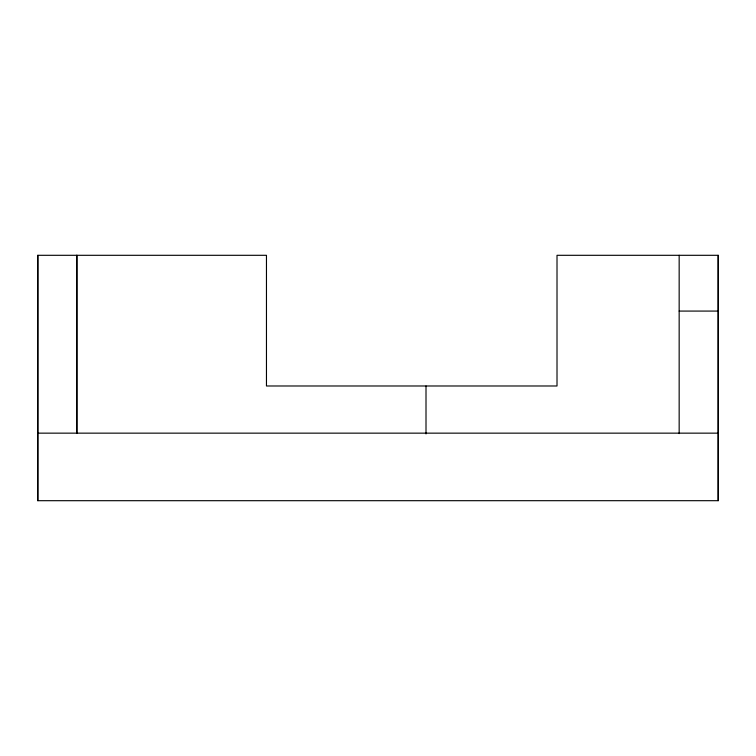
<?xml version="1.0" encoding="UTF-8"?>
<svg xmlns="http://www.w3.org/2000/svg" width="756" height="756" viewBox="0 0 756 756"><rect width="100%" height="100%" fill="white"/><g stroke="black" fill="none" stroke-linecap="round" stroke-linejoin="round"><path stroke-width="1.13" d="M37.8 500.699L37.809 255.301L266.462 255.301L266.462 385.985L557.011 385.985L557.011 255.301L718.2 255.301L718.2 500.689L37.8 500.699L37.809 255.301M76.847 433.15L76.847 255.301L76.847 433.528M679.162 311.075L718.2 311.075M37.8 433.15L718.2 433.15M718.2 500.689L718.2 255.301M679.162 255.301L679.162 433.613M426.006 385.985L426.006 433.935"/></g></svg>
